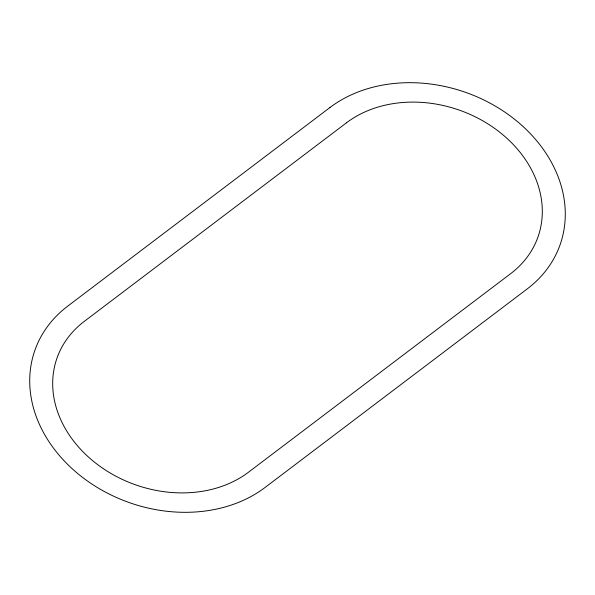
<?xml version="1.0" encoding="UTF-8"?>
<svg xmlns="http://www.w3.org/2000/svg" width="595" height="595" viewBox="0 0 595 595"><rect width="100%" height="100%" fill="white"/><g stroke="black" fill="none" stroke-linecap="round" stroke-linejoin="round"><path stroke-width="0.89" d="M329.928 107.539L67.718 306.135A139.483 112.12 19.6 0 0 71.824 468.391A139.483 112.12 19.6 0 0 265.072 487.461L527.282 288.865A139.483 112.12 19.6 0 0 523.176 126.609A139.483 112.12 19.6 0 0 329.928 107.539M346.513 122.778L84.304 321.367A116.032 93.274 19.6 0 0 87.718 456.365L87.733 456.372A116.032 93.274 19.6 0 0 248.479 472.222L510.696 273.633A116.04 93.281 19.6 0 0 507.282 138.642A116.04 93.281 19.6 0 0 346.513 122.778"/></g></svg>
